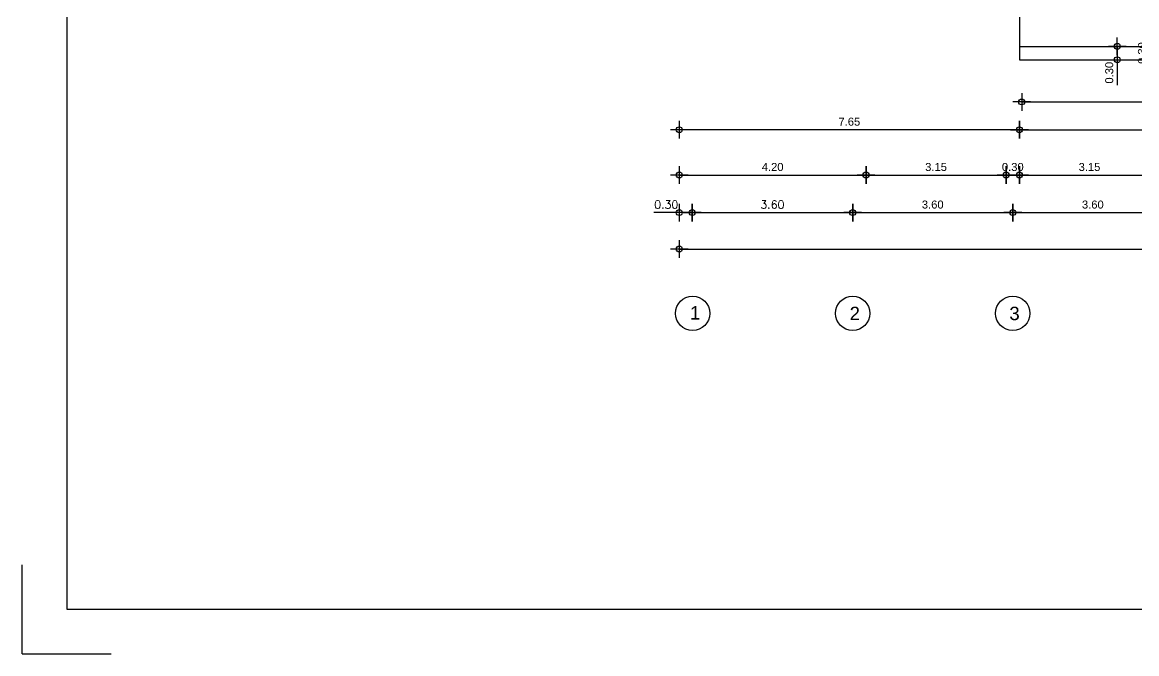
# Model space of a CAD drawing. Header units: metres. Extents: x -11 to 85, y -301 to 135.
# Drawn here: x 0 to 25.06, y -143.15 to -128.97 of the extents above; entities that cross this region are included whole.
import ezdxf

# ---------------------------------------------------------------- set-up
doc = ezdxf.new("R2010")
doc.units = ezdxf.units.M
doc.header["$LTSCALE"] = 0.036
doc.header["$PDMODE"] = 2
for name, color, linetype in [('arxitek aorofos', 252, 'Continuous'), ('BORDER', 5, 'Continuous'), ('DIMBLK', 252, 'Continuous'), ('HLEK_FL001_SYMBOLS', 230, 'Continuous'), ('LAYER-ON', 4, 'Continuous'), ('MARKS', 2, 'Continuous')]:
    doc.layers.add(name, color=color, linetype=linetype)
doc.styles.add('COMU-N', font='arial.ttf')
doc.styles.get("Standard").update_dxf_attribs({"font": 'arial.ttf'})
doc.dimstyles.new('CADWDOT', dxfattribs={"dimscale": 0.1, "dimtxt": 1.8, "dimasz": 0.08, "dimexe": 2, "dimexo": 0, "dimgap": 0.09, "dimtad": 0, "dimrnd": 0.001, "dimzin": 0, "dimdsep": 46, "dimtxsty": 'Standard', "dimblk1": 'ARTDIM', "dimblk2": 'ARTDIM', "dimsah": 1, "dimcen": 0.09, "dimdle": 0.05, "dimse1": 1, "dimse2": 1, "dimadec": 0, "dimazin": 0, "dimtfac": 1, "dimtmove": 0, "dimatfit": 3, "dimldrblk": 'ARTDIM', "dimfxl": 2, "dimtvp": 0.9999, "dimtolj": 1, "dimtzin": 0, "dimarcsym": 0})

# ---------------------------------------------------------------- blocks, each defined once
blk = doc.blocks.new('art103')
at = {"layer": 'BORDER'}
for p, q in [((0.25, 14.6), (0.25, 0.25)), ((0.25, 0.25), (20.75, 0.25))]:
    blk.add_line(p, q, dxfattribs=at)
at = {"layer": 'MARKS'}
for q in [(0, 0.5), (0.5, 0)]:
    blk.add_line((0, 0), q, dxfattribs=at)
blk = doc.blocks.new('ARTDIM')
at = {"layer": 'DIMBLK'}
for p, q in [((-24.9975, 0), (24.9975, 0)), ((0, -24.9975), (0, 24.9975))]:
    blk.add_line(p, q, dxfattribs=at)
blk.add_circle((0, 0), 8.25, dxfattribs=at)
blk = doc.blocks.new('*D1031')
at = {"layer": 'arxitek aorofos', "color": 0, "lineweight": -2}
blk.add_line((14.782, -134.061), (47.766, -134.061), dxfattribs=at)
at = {"layer": 'Defpoints', "color": 0, "transparency": 16777216}
for p in [(14.774, -129.794), (47.774, -129.794), (47.774, -134.061)]:
    blk.add_point(p, dxfattribs=at)
at = {"layer": 'arxitek aorofos', "color": 0, "lineweight": -2, "xscale": 0.008, "yscale": 0.008, "zscale": 0.008, "rotation": 180}
blk.add_blockref('ARTDIM', (14.774, -134.061), dxfattribs=at)
at = {"layer": 'arxitek aorofos', "color": 0, "lineweight": -2, "xscale": 0.008, "yscale": 0.008, "zscale": 0.008}
blk.add_blockref('ARTDIM', (47.774, -134.061), dxfattribs=at)
at = {"layer": 'arxitek aorofos', "color": 0, "insert": (31.274, -133.881), "char_height": 0.18, "attachment_point": 5}
blk.add_mtext('\\A1;33.00', dxfattribs=at)
blk = doc.blocks.new('*D1032')
at = {"layer": 'arxitek aorofos', "color": 0, "lineweight": -2}
for p, q in [((14.774, -133.243), (14.199, -133.243)), ((15.057, -133.243), (14.782, -133.243))]:
    blk.add_line(p, q, dxfattribs=at)
at = {"layer": 'Defpoints', "color": 0, "transparency": 16777216}
for p in [(14.774, -129.621), (15.065, -129.621), (14.774, -133.243)]:
    blk.add_point(p, dxfattribs=at)
at = {"layer": 'arxitek aorofos', "color": 0, "lineweight": -2, "xscale": 0.008, "yscale": 0.008, "zscale": 0.008, "rotation": 180}
blk.add_blockref('ARTDIM', (14.774, -133.243), dxfattribs=at)
at = {"layer": 'arxitek aorofos', "color": 0, "lineweight": -2, "xscale": 0.008, "yscale": 0.008, "zscale": 0.008}
blk.add_blockref('ARTDIM', (15.065, -133.243), dxfattribs=at)
at = {"layer": 'arxitek aorofos', "color": 0, "insert": (14.482, -133.063), "char_height": 0.18, "attachment_point": 5}
blk.add_mtext('\\A1;{\\Fcomplex.shx;0.30}', dxfattribs=at)
blk = doc.blocks.new('*D1033')
at = {"layer": 'arxitek aorofos', "color": 0, "lineweight": -2}
blk.add_line((15.073, -133.243), (18.666, -133.243), dxfattribs=at)
at = {"layer": 'Defpoints', "color": 0, "transparency": 16777216}
for p in [(15.065, -129.621), (18.674, -133.243), (18.674, -136.733)]:
    blk.add_point(p, dxfattribs=at)
at = {"layer": 'arxitek aorofos', "color": 0, "lineweight": -2, "xscale": 0.008, "yscale": 0.008, "zscale": 0.008, "rotation": 180}
blk.add_blockref('ARTDIM', (15.065, -133.243), dxfattribs=at)
at = {"layer": 'arxitek aorofos', "color": 0, "lineweight": -2, "xscale": 0.008, "yscale": 0.008, "zscale": 0.008}
blk.add_blockref('ARTDIM', (18.674, -133.243), dxfattribs=at)
at = {"layer": 'arxitek aorofos', "color": 0, "insert": (16.869, -133.063), "char_height": 0.18, "attachment_point": 5}
blk.add_mtext('\\A1;{\\Fcomplex.shx;3.60}', dxfattribs=at)
blk = doc.blocks.new('*D1034')
at = {"layer": 'arxitek aorofos', "color": 0, "lineweight": -2}
blk.add_line((18.682, -133.243), (22.266, -133.243), dxfattribs=at)
at = {"layer": 'Defpoints', "color": 0, "transparency": 16777216}
for p in [(22.274, -133.243), (18.674, -136.733), (22.274, -136.733)]:
    blk.add_point(p, dxfattribs=at)
at = {"layer": 'arxitek aorofos', "color": 0, "lineweight": -2, "xscale": 0.008, "yscale": 0.008, "zscale": 0.008, "rotation": 180}
blk.add_blockref('ARTDIM', (18.674, -133.243), dxfattribs=at)
at = {"layer": 'arxitek aorofos', "color": 0, "lineweight": -2, "xscale": 0.008, "yscale": 0.008, "zscale": 0.008}
blk.add_blockref('ARTDIM', (22.274, -133.243), dxfattribs=at)
at = {"layer": 'arxitek aorofos', "color": 0, "insert": (20.474, -133.063), "char_height": 0.18, "attachment_point": 5}
blk.add_mtext('\\A1;3.60', dxfattribs=at)
blk = doc.blocks.new('*D1035')
at = {"layer": 'arxitek aorofos', "color": 0, "lineweight": -2}
blk.add_line((22.282, -133.243), (25.866, -133.243), dxfattribs=at)
at = {"layer": 'Defpoints', "color": 0, "transparency": 16777216}
for p in [(25.874, -133.243), (22.274, -136.733), (25.874, -136.733)]:
    blk.add_point(p, dxfattribs=at)
at = {"layer": 'arxitek aorofos', "color": 0, "lineweight": -2, "xscale": 0.008, "yscale": 0.008, "zscale": 0.008, "rotation": 180}
blk.add_blockref('ARTDIM', (22.274, -133.243), dxfattribs=at)
at = {"layer": 'arxitek aorofos', "color": 0, "lineweight": -2, "xscale": 0.008, "yscale": 0.008, "zscale": 0.008}
blk.add_blockref('ARTDIM', (25.874, -133.243), dxfattribs=at)
at = {"layer": 'arxitek aorofos', "color": 0, "insert": (24.074, -133.063), "char_height": 0.18, "attachment_point": 5}
blk.add_mtext('\\A1;3.60', dxfattribs=at)
blk = doc.blocks.new('*D1043')
at = {"layer": 'arxitek aorofos', "color": 0, "lineweight": -2}
blk.add_line((14.782, -132.398), (18.966, -132.398), dxfattribs=at)
at = {"layer": 'Defpoints', "color": 0, "transparency": 16777216}
for p in [(14.774, -129.621), (18.974, -129.621), (18.974, -132.398)]:
    blk.add_point(p, dxfattribs=at)
at = {"layer": 'arxitek aorofos', "color": 0, "lineweight": -2, "xscale": 0.008, "yscale": 0.008, "zscale": 0.008, "rotation": 180}
blk.add_blockref('ARTDIM', (14.774, -132.398), dxfattribs=at)
at = {"layer": 'arxitek aorofos', "color": 0, "lineweight": -2, "xscale": 0.008, "yscale": 0.008, "zscale": 0.008}
blk.add_blockref('ARTDIM', (18.974, -132.398), dxfattribs=at)
at = {"layer": 'arxitek aorofos', "color": 0, "insert": (16.874, -132.218), "char_height": 0.18, "attachment_point": 5}
blk.add_mtext('\\A1;4.20', dxfattribs=at)
blk = doc.blocks.new('*D1044')
at = {"layer": 'arxitek aorofos', "color": 0, "lineweight": -2}
blk.add_line((18.982, -132.398), (22.116, -132.398), dxfattribs=at)
at = {"layer": 'Defpoints', "color": 0, "transparency": 16777216}
for p in [(18.974, -129.621), (22.124, -129.621), (22.124, -132.398)]:
    blk.add_point(p, dxfattribs=at)
at = {"layer": 'arxitek aorofos', "color": 0, "lineweight": -2, "xscale": 0.008, "yscale": 0.008, "zscale": 0.008, "rotation": 180}
blk.add_blockref('ARTDIM', (18.974, -132.398), dxfattribs=at)
at = {"layer": 'arxitek aorofos', "color": 0, "lineweight": -2, "xscale": 0.008, "yscale": 0.008, "zscale": 0.008}
blk.add_blockref('ARTDIM', (22.124, -132.398), dxfattribs=at)
at = {"layer": 'arxitek aorofos', "color": 0, "insert": (20.549, -132.218), "char_height": 0.18, "attachment_point": 5}
blk.add_mtext('\\A1;3.15', dxfattribs=at)
blk = doc.blocks.new('*D1045')
at = {"layer": 'arxitek aorofos', "color": 0, "lineweight": -2}
blk.add_line((22.132, -132.398), (22.416, -132.398), dxfattribs=at)
at = {"layer": 'Defpoints', "color": 0, "transparency": 16777216}
for p in [(22.124, -129.621), (22.424, -129.621), (22.424, -132.398)]:
    blk.add_point(p, dxfattribs=at)
at = {"layer": 'arxitek aorofos', "color": 0, "lineweight": -2, "xscale": 0.008, "yscale": 0.008, "zscale": 0.008, "rotation": 180}
blk.add_blockref('ARTDIM', (22.124, -132.398), dxfattribs=at)
at = {"layer": 'arxitek aorofos', "color": 0, "lineweight": -2, "xscale": 0.008, "yscale": 0.008, "zscale": 0.008}
blk.add_blockref('ARTDIM', (22.424, -132.398), dxfattribs=at)
at = {"layer": 'arxitek aorofos', "color": 0, "insert": (22.274, -132.218), "char_height": 0.18, "attachment_point": 5}
blk.add_mtext('\\A1;0.30', dxfattribs=at)
blk = doc.blocks.new('*D1046')
at = {"layer": 'arxitek aorofos', "color": 0, "lineweight": -2}
blk.add_line((22.432, -132.398), (25.566, -132.398), dxfattribs=at)
at = {"layer": 'Defpoints', "color": 0, "transparency": 16777216}
for p in [(22.424, -129.621), (25.574, -129.621), (25.574, -132.398)]:
    blk.add_point(p, dxfattribs=at)
at = {"layer": 'arxitek aorofos', "color": 0, "lineweight": -2, "xscale": 0.008, "yscale": 0.008, "zscale": 0.008, "rotation": 180}
blk.add_blockref('ARTDIM', (22.424, -132.398), dxfattribs=at)
at = {"layer": 'arxitek aorofos', "color": 0, "lineweight": -2, "xscale": 0.008, "yscale": 0.008, "zscale": 0.008}
blk.add_blockref('ARTDIM', (25.574, -132.398), dxfattribs=at)
at = {"layer": 'arxitek aorofos', "color": 0, "insert": (23.999, -132.218), "char_height": 0.18, "attachment_point": 5}
blk.add_mtext('\\A1;3.15', dxfattribs=at)
blk = doc.blocks.new('*D1166')
at = {"layer": 'arxitek aorofos', "color": 0, "lineweight": -2}
blk.add_line((25.36, -129.515), (25.36, -129.799), dxfattribs=at)
at = {"layer": 'Defpoints', "color": 0, "transparency": 16777216}
for p in [(22.424, -129.507), (22.424, -129.807), (25.36, -129.807)]:
    blk.add_point(p, dxfattribs=at)
at = {"layer": 'arxitek aorofos', "color": 0, "lineweight": -2, "xscale": 0.008, "yscale": 0.008, "zscale": 0.008}
for p, rotation in [((25.36, -129.507), 90), ((25.36, -129.807), 270)]:
    blk.add_blockref('ARTDIM', p, dxfattribs=dict(at, rotation=rotation))
at = {"layer": 'arxitek aorofos', "color": 0, "insert": (25.18, -129.657), "char_height": 0.18, "attachment_point": 5, "rotation": 90}
blk.add_mtext('\\A1;0.30', dxfattribs=at)
blk = doc.blocks.new('*D1167')
at = {"layer": 'arxitek aorofos', "color": 0, "lineweight": -2}
for p, q in [((24.624, -129.515), (24.624, -129.799)), ((24.624, -129.807), (24.624, -130.382))]:
    blk.add_line(p, q, dxfattribs=at)
at = {"layer": 'Defpoints', "color": 0, "transparency": 16777216}
for p in [(25.06, -129.507), (24.624, -129.807), (25.06, -129.807)]:
    blk.add_point(p, dxfattribs=at)
at = {"layer": 'arxitek aorofos', "color": 0, "lineweight": -2, "xscale": 0.008, "yscale": 0.008, "zscale": 0.008}
for p, rotation in [((24.624, -129.507), 90), ((24.624, -129.807), 270)]:
    blk.add_blockref('ARTDIM', p, dxfattribs=dict(at, rotation=rotation))
at = {"layer": 'arxitek aorofos', "color": 0, "insert": (24.444, -130.099), "char_height": 0.18, "attachment_point": 5, "rotation": 90}
blk.add_mtext('\\A1;0.30', dxfattribs=at)
blk = doc.blocks.new('*D1182')
at = {"layer": 'arxitek aorofos', "color": 0, "lineweight": -2}
blk.add_line((22.416, -131.38), (14.782, -131.38), dxfattribs=at)
at = {"layer": 'Defpoints', "color": 0, "transparency": 16777216}
for p in [(14.774, -128.007), (22.424, -128.007), (14.774, -131.38)]:
    blk.add_point(p, dxfattribs=at)
at = {"layer": 'arxitek aorofos', "color": 0, "lineweight": -2, "xscale": 0.008, "yscale": 0.008, "zscale": 0.008, "rotation": 180.0000000000008}
blk.add_blockref('ARTDIM', (14.774, -131.38), dxfattribs=at)
at = {"layer": 'arxitek aorofos', "color": 0, "lineweight": -2, "xscale": 0.008, "yscale": 0.008, "zscale": 0.008}
blk.add_blockref('ARTDIM', (22.424, -131.38), dxfattribs=at)
at = {"layer": 'arxitek aorofos', "color": 0, "insert": (18.599, -131.2), "char_height": 0.18, "attachment_point": 5}
blk.add_mtext('\\A1;7.65', dxfattribs=at)
blk = doc.blocks.new('*D1183')
at = {"layer": 'arxitek aorofos', "color": 0, "lineweight": -2}
blk.add_line((22.432, -131.38), (40.116, -131.38), dxfattribs=at)
at = {"layer": 'Defpoints', "color": 0, "transparency": 16777216}
for p in [(22.424, -130.107), (40.124, -130.107), (40.124, -131.38)]:
    blk.add_point(p, dxfattribs=at)
at = {"layer": 'arxitek aorofos', "color": 0, "lineweight": -2, "xscale": 0.008, "yscale": 0.008, "zscale": 0.008, "rotation": 180}
blk.add_blockref('ARTDIM', (22.424, -131.38), dxfattribs=at)
at = {"layer": 'arxitek aorofos', "color": 0, "lineweight": -2, "xscale": 0.008, "yscale": 0.008, "zscale": 0.008}
blk.add_blockref('ARTDIM', (40.124, -131.38), dxfattribs=at)
at = {"layer": 'arxitek aorofos', "color": 0, "insert": (31.274, -131.2), "char_height": 0.18, "attachment_point": 5}
blk.add_mtext('\\A1;17.70', dxfattribs=at)
blk = doc.blocks.new('*D1901')
at = {"layer": 'Defpoints', "color": 0, "transparency": 16777216}
for p in [(22.474, -125.823), (40.084, -125.823), (40.084, -130.756)]:
    blk.add_point(p, dxfattribs=at)
at = {"layer": 'HLEK_FL001_SYMBOLS', "color": 0, "lineweight": -2, "transparency": 16777216}
blk.add_line((22.482, -130.756), (40.076, -130.756), dxfattribs=at)
at = {"layer": 'HLEK_FL001_SYMBOLS', "color": 0, "lineweight": -2, "transparency": 16777216, "xscale": 0.008, "yscale": 0.008, "zscale": 0.008, "rotation": 180}
blk.add_blockref('ARTDIM', (22.474, -130.756), dxfattribs=at)
at = {"layer": 'HLEK_FL001_SYMBOLS', "color": 0, "lineweight": -2, "transparency": 16777216, "xscale": 0.008, "yscale": 0.008, "zscale": 0.008}
blk.add_blockref('ARTDIM', (40.084, -130.756), dxfattribs=at)
at = {"layer": 'HLEK_FL001_SYMBOLS', "color": 0, "transparency": 16777216, "insert": (31.279, -130.572), "char_height": 0.18, "attachment_point": 5}
blk.add_mtext('\\A1;17.61', dxfattribs=at)

msp = doc.modelspace()

# ---------------------------------------------------------------- linework, layer by layer
at = {"layer": 'arxitek aorofos'}
for p, q in [((22.424, -128.007), (22.424, -129.807)), ((22.424, -129.507), (40.124, -129.507)), ((22.424, -129.807), (40.124, -129.807))]:
    msp.add_line(p, q, dxfattribs=at)
for centre in [(15.074, -135.507), (18.674, -135.507), (22.274, -135.507)]:
    msp.add_circle(centre, 0.387, dxfattribs=at)

# ---------------------------------------------------------------- block references
at = {"layer": 'LAYER-ON', "xscale": 4, "yscale": 4, "zscale": 4}
msp.add_blockref('art103', (0, -143.155), dxfattribs=at)

# ---------------------------------------------------------------- texts
at = {"layer": 'arxitek aorofos', "style": 'COMU-N'}
for s, p in [('1', (15.012, -135.645)), ('2', (18.605, -135.659)), ('3', (22.197, -135.659))]:
    msp.add_text(s, height=0.3, dxfattribs=at).set_placement(p)

# ---------------------------------------------------------------- dimensions: what is measured, and where the dimension line sits
at = {"layer": 'arxitek aorofos'}
for p1, p2, distance, picture, middle in [((22.424, -128.007), (14.774, -128.007), 3.373, '*D1182', (18.599, -131.2)), ((22.424, -130.107), (40.124, -130.107), -1.273, '*D1183', (31.274, -131.2))]:
    dim = msp.add_aligned_dim(p1=p1, p2=p2, distance=distance, dimstyle='CADWDOT', dxfattribs=at)
    dim.commit()
    dim.dimension.update_dxf_attribs({"geometry": picture, "text_midpoint": middle})
dim = msp.add_linear_dim(base=(25.36, -129.807), p1=(22.424, -129.507), p2=(22.424, -129.807), angle=90, dimstyle='CADWDOT', dxfattribs=at)
dim.commit()
dim.dimension.update_dxf_attribs({"geometry": '*D1166', "text_midpoint": (25.36, -129.657), "dimtype": 160})
dim = msp.add_linear_dim(base=(24.624, -129.807), p1=(25.06, -129.507), p2=(25.06, -129.807), angle=90, dimstyle='CADWDOT', dxfattribs=at)
dim.commit()
dim.dimension.update_dxf_attribs({"geometry": '*D1167', "text_midpoint": (24.444, -130.099)})
for base, p2, text, picture, middle in [((14.774, -133.243), (14.774, -129.621), '{\\Fcomplex.shx;0.30}', '*D1032', (14.482, -133.063)), ((18.674, -133.243), (18.674, -136.733), '{\\Fcomplex.shx;3.60}', '*D1033', (16.869, -133.063))]:
    dim = msp.add_linear_dim(base=base, p1=(15.065, -129.621), p2=p2, text=text, dimstyle='CADWDOT', dxfattribs=at)
    dim.commit()
    dim.dimension.update_dxf_attribs({"geometry": picture, "text_midpoint": middle})
for base, p1, p2, picture, middle in [((18.974, -132.398), (14.774, -129.621), (18.974, -129.621), '*D1043', (16.874, -132.218)), ((47.774, -134.061), (14.774, -129.794), (47.774, -129.794), '*D1031', (31.274, -133.881)), ((22.124, -132.398), (18.974, -129.621), (22.124, -129.621), '*D1044', (20.549, -132.218)), ((25.574, -132.398), (22.424, -129.621), (25.574, -129.621), '*D1046', (23.999, -132.218)), ((22.274, -133.243), (18.674, -136.733), (22.274, -136.733), '*D1034', (20.474, -133.063)), ((25.874, -133.243), (22.274, -136.733), (25.874, -136.733), '*D1035', (24.074, -133.063))]:
    dim = msp.add_linear_dim(base=base, p1=p1, p2=p2, dimstyle='CADWDOT', dxfattribs=at)
    dim.commit()
    dim.dimension.update_dxf_attribs({"geometry": picture, "text_midpoint": middle})
dim = msp.add_linear_dim(base=(22.424, -132.398), p1=(22.124, -129.621), p2=(22.424, -129.621), dimstyle='CADWDOT', dxfattribs=at)
dim.commit()
dim.dimension.update_dxf_attribs({"geometry": '*D1045', "text_midpoint": (22.274, -132.398), "dimtype": 160})
at = {"layer": 'HLEK_FL001_SYMBOLS'}
dim = msp.add_linear_dim(base=(40.084, -130.756), p1=(22.474, -125.823), p2=(40.084, -125.823), dimstyle='CADWDOT', override={"dimfxl": 0.18}, dxfattribs=at)
dim.commit()
dim.dimension.update_dxf_attribs({"geometry": '*D1901', "text_midpoint": (31.279, -130.572)})

doc.saveas('drawing.dxf')
